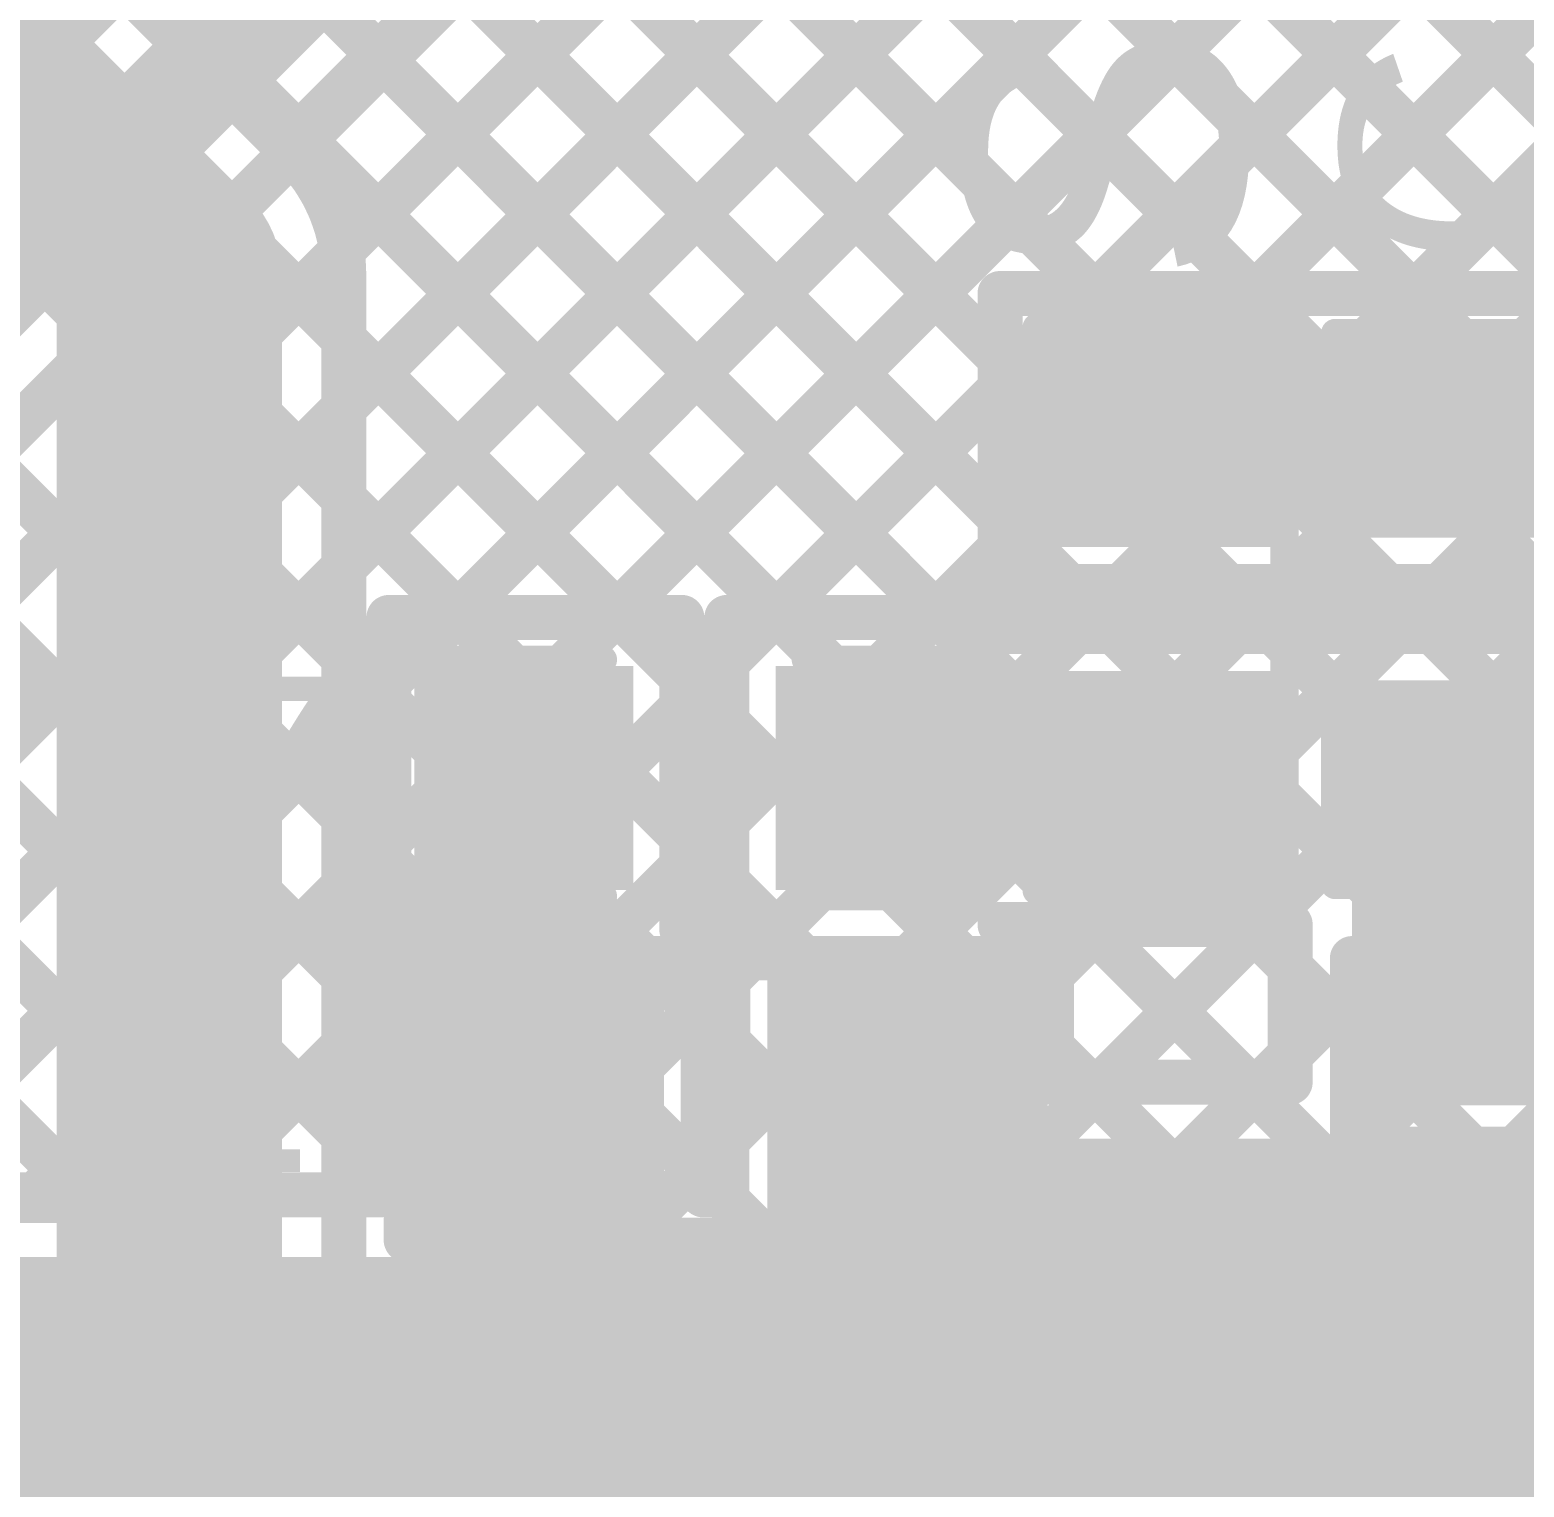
# Model space of a CAD drawing. Header units: millimetres. Extents: x 0 to 214, y 0 to 214.
# Drawn here: x 6.1373 to 6.4025, y 3.5801 to 3.8388 of the extents above; entities that cross this region are included whole.
import ezdxf

# ---------------------------------------------------------------- set-up
doc = ezdxf.new("R2010")
doc.units = ezdxf.units.MM
doc.header["$MEASUREMENT"] = 0
for name, color, linetype in [('BottomLayer', 5, 'Continuous'), ('BottomSolder', 6, 'Continuous'), ('TopLayer', 1, 'Continuous'), ('TopOverlay', 2, 'Continuous'), ('TopPaste', 8, 'Continuous'), ('TopSolder', 216, 'Continuous'), ('ViaHoleLayer', 16, 'Continuous')]:
    doc.layers.add(name, color=color, linetype=linetype)
doc.styles.add('Arial', font='', dxfattribs={"height": 0.2})
doc.styles.get('Arial').set_extended_font_data('Arial')

# ---------------------------------------------------------------- blocks, each defined once
blk = doc.blocks.new('IND_0402_14')
at = {"layer": 'TopLayer'}
for points in [[(-0.02165, 0.01181), (-0.00591, 0.01181), (-0.00591, -0.01181), (-0.02165, -0.01181)], [(0.00591, 0.01181), (0.02165, 0.01181), (0.02165, -0.01181), (0.00591, -0.01181)]]:
    blk.add_hatch(color=1, dxfattribs=at).paths.add_polyline_path(points)
at = {"layer": 'TopPaste'}
for points in [[(-0.02165, 0.01181), (-0.00591, 0.01181), (-0.00591, -0.01181), (-0.02165, -0.01181)], [(0.00591, 0.01181), (0.02165, 0.01181), (0.02165, -0.01181), (0.00591, -0.01181)]]:
    blk.add_hatch(color=8, dxfattribs=at).paths.add_polyline_path(points)
at = {"layer": 'TopSolder'}
for points in [[(-0.02565, 0.01581), (-0.00191, 0.01581), (-0.00191, -0.01581), (-0.02565, -0.01581)], [(0.00191, 0.01581), (0.02565, 0.01581), (0.02565, -0.01581), (0.00191, -0.01581)]]:
    blk.add_hatch(color=216, dxfattribs=at).paths.add_polyline_path(points)
at = {"layer": 'TopOverlay', "const_width": 0.00787}
for points in [[(-0.028, -0.018), (-0.028, 0.018)], [(-0.012, 0.018), (-0.028, 0.018)], [(0.028, 0.018), (-0.012, 0.018)], [(0.028, -0.018), (0.028, 0.018)], [(-0.012, -0.018), (-0.028, -0.018)], [(0.028, -0.018), (-0.012, -0.018)]]:
    blk.add_lwpolyline(points, dxfattribs=at)
at = {"layer": 'TopOverlay', "const_width": 0.00394}
for points in [[(-0.02997, 0.018, 1), (-0.02603, 0.018, 1)], [(-0.02997, 0.018, 1), (-0.02603, 0.018, 1)], [(-0.01397, 0.018, 1), (-0.01003, 0.018, 1)], [(-0.01397, 0.018, 1), (-0.01003, 0.018, 1)], [(0.02603, 0.018, 1), (0.02997, 0.018, 1)], [(0.02603, 0.018, 1), (0.02997, 0.018, 1)], [(-0.02997, -0.018, 1), (-0.02603, -0.018, 1)], [(-0.02997, -0.018, 1), (-0.02603, -0.018, 1)], [(-0.01397, -0.018, 1), (-0.01003, -0.018, 1)], [(-0.01397, -0.018, 1), (-0.01003, -0.018, 1)], [(0.02603, -0.018, 1), (0.02997, -0.018, 1)], [(0.02603, -0.018, 1), (0.02997, -0.018, 1)]]:
    blk.add_lwpolyline(points, format="xyb", close=True, dxfattribs=at)
blk = doc.blocks.new('S______B______20')
at = {"layer": 'TopLayer'}
for points in [[(-0.045, -0.0175), (-0.045, 0.0175), (-0.015, 0.0175), (-0.015, -0.0175)], [(0.015, -0.0175), (0.015, 0.0175), (0.045, 0.0175), (0.045, -0.0175)]]:
    blk.add_hatch(color=1, dxfattribs=at).paths.add_polyline_path(points)
at = {"layer": 'TopPaste'}
for points in [[(-0.045, -0.0175), (-0.045, 0.0175), (-0.015, 0.0175), (-0.015, -0.0175)], [(0.015, -0.0175), (0.015, 0.0175), (0.045, 0.0175), (0.045, -0.0175)]]:
    blk.add_hatch(color=8, dxfattribs=at).paths.add_polyline_path(points)
at = {"layer": 'TopSolder'}
for points in [[(-0.049, -0.0215), (-0.049, 0.0215), (-0.011, 0.0215), (-0.011, -0.0215)], [(0.011, -0.0215), (0.011, 0.0215), (0.049, 0.0215), (0.049, -0.0215)]]:
    blk.add_hatch(color=216, dxfattribs=at).paths.add_polyline_path(points)
at = {"layer": 'TopOverlay', "const_width": 0.005}
for points in [[(-0.05, 0.022), (0.05, 0.022)], [(-0.05, 0.022), (-0.05, -0.022)], [(0.05, 0.022), (0.05, -0.022)], [(-0.05, -0.022), (0.05, -0.022)]]:
    blk.add_lwpolyline(points, dxfattribs=at)
at = {"layer": 'TopOverlay', "const_width": 0.0025}
for points in [[(-0.05125, 0.022, 1), (-0.04875, 0.022, 1)], [(-0.05125, 0.022, 1), (-0.04875, 0.022, 1)], [(0.04875, 0.022, 1), (0.05125, 0.022, 1)], [(0.04875, 0.022, 1), (0.05125, 0.022, 1)], [(-0.05125, -0.022, 1), (-0.04875, -0.022, 1)], [(-0.05125, -0.022, 1), (-0.04875, -0.022, 1)], [(0.04875, -0.022, 1), (0.05125, -0.022, 1)], [(0.04875, -0.022, 1), (0.05125, -0.022, 1)]]:
    blk.add_lwpolyline(points, format="xyb", close=True, dxfattribs=at)
blk = doc.blocks.new('IND_0603_83')
at = {"layer": 'TopLayer'}
for points in [[(-0.04862, 0.01909), (-0.01319, 0.01909), (-0.01319, -0.01909), (-0.04862, -0.01909)], [(0.01319, 0.01909), (0.04862, 0.01909), (0.04862, -0.01909), (0.01319, -0.01909)]]:
    blk.add_hatch(color=1, dxfattribs=at).paths.add_polyline_path(points)
at = {"layer": 'TopPaste'}
for points in [[(-0.04862, 0.01909), (-0.01319, 0.01909), (-0.01319, -0.01909), (-0.04862, -0.01909)], [(0.01319, 0.01909), (0.04862, 0.01909), (0.04862, -0.01909), (0.01319, -0.01909)]]:
    blk.add_hatch(color=8, dxfattribs=at).paths.add_polyline_path(points)
at = {"layer": 'TopSolder'}
for points in [[(-0.05262, 0.02309), (-0.00919, 0.02309), (-0.00919, -0.02309), (-0.05262, -0.02309)], [(0.00919, 0.02309), (0.05262, 0.02309), (0.05262, -0.02309), (0.00919, -0.02309)]]:
    blk.add_hatch(color=216, dxfattribs=at).paths.add_polyline_path(points)
at = {"layer": 'TopOverlay', "const_width": 0.00787}
for points in [[(-0.055, 0.025), (0.055, 0.025)], [(-0.055, -0.025), (-0.055, 0.025)], [(0.055, -0.025), (0.055, 0.025)], [(-0.055, -0.025), (0.055, -0.025)]]:
    blk.add_lwpolyline(points, dxfattribs=at)
at = {"layer": 'TopOverlay', "const_width": 0.00394}
for points in [[(-0.05697, 0.025, 1), (-0.05303, 0.025, 1)], [(-0.05697, 0.025, 1), (-0.05303, 0.025, 1)], [(0.05303, 0.025, 1), (0.05697, 0.025, 1)], [(0.05303, 0.025, 1), (0.05697, 0.025, 1)], [(-0.05697, -0.025, 1), (-0.05303, -0.025, 1)], [(-0.05697, -0.025, 1), (-0.05303, -0.025, 1)], [(0.05303, -0.025, 1), (0.05697, -0.025, 1)], [(0.05303, -0.025, 1), (0.05697, -0.025, 1)]]:
    blk.add_lwpolyline(points, format="xyb", close=True, dxfattribs=at)
blk = doc.blocks.new('C__0603_102')
at = {"layer": 'TopLayer'}
for points in [[(-0.015, 0.0175), (-0.015, -0.0175), (-0.045, -0.0175), (-0.045, 0.0175)], [(0.045, 0.0175), (0.045, -0.0175), (0.015, -0.0175), (0.015, 0.0175)]]:
    blk.add_hatch(color=1, dxfattribs=at).paths.add_polyline_path(points)
at = {"layer": 'TopPaste'}
for points in [[(-0.015, 0.0175), (-0.015, -0.0175), (-0.045, -0.0175), (-0.045, 0.0175)], [(0.045, 0.0175), (0.045, -0.0175), (0.015, -0.0175), (0.015, 0.0175)]]:
    blk.add_hatch(color=8, dxfattribs=at).paths.add_polyline_path(points)
at = {"layer": 'TopSolder'}
for points in [[(-0.01264, 0.01986), (-0.01264, -0.01986), (-0.04736, -0.01986), (-0.04736, 0.01986)], [(0.04736, 0.01986), (0.04736, -0.01986), (0.01264, -0.01986), (0.01264, 0.01986)]]:
    blk.add_hatch(color=216, dxfattribs=at).paths.add_polyline_path(points)
at = {"layer": 'TopOverlay', "const_width": 0.005}
for points in [[(-0.049, 0.021), (-0.018, 0.021)], [(-0.049, -0.021), (-0.049, 0.021)], [(0.018, 0.021), (0.049, 0.021)], [(0.049, -0.021), (0.049, 0.021)], [(-0.049, -0.021), (-0.018, -0.021)], [(0.018, -0.021), (0.049, -0.021)]]:
    blk.add_lwpolyline(points, dxfattribs=at)
at = {"layer": 'TopOverlay', "const_width": 0.0025}
for points in [[(-0.05025, 0.021, 1), (-0.04775, 0.021, 1)], [(-0.05025, 0.021, 1), (-0.04775, 0.021, 1)], [(-0.01925, 0.021, 1), (-0.01675, 0.021, 1)], [(0.01675, 0.021, 1), (0.01925, 0.021, 1)], [(0.04775, 0.021, 1), (0.05025, 0.021, 1)], [(0.04775, 0.021, 1), (0.05025, 0.021, 1)], [(-0.05025, -0.021, 1), (-0.04775, -0.021, 1)], [(-0.05025, -0.021, 1), (-0.04775, -0.021, 1)], [(-0.01925, -0.021, 1), (-0.01675, -0.021, 1)], [(0.01675, -0.021, 1), (0.01925, -0.021, 1)], [(0.04775, -0.021, 1), (0.05025, -0.021, 1)], [(0.04775, -0.021, 1), (0.05025, -0.021, 1)]]:
    blk.add_lwpolyline(points, format="xyb", close=True, dxfattribs=at)
blk = doc.blocks.new('C__0603_104')
at = {"layer": 'TopLayer'}
for points in [[(-0.015, 0.0175), (-0.015, -0.0175), (-0.045, -0.0175), (-0.045, 0.0175)], [(0.045, 0.0175), (0.045, -0.0175), (0.015, -0.0175), (0.015, 0.0175)]]:
    blk.add_hatch(color=1, dxfattribs=at).paths.add_polyline_path(points)
at = {"layer": 'TopPaste'}
for points in [[(-0.015, 0.0175), (-0.015, -0.0175), (-0.045, -0.0175), (-0.045, 0.0175)], [(0.045, 0.0175), (0.045, -0.0175), (0.015, -0.0175), (0.015, 0.0175)]]:
    blk.add_hatch(color=8, dxfattribs=at).paths.add_polyline_path(points)
at = {"layer": 'TopSolder'}
for points in [[(-0.01264, 0.01986), (-0.01264, -0.01986), (-0.04736, -0.01986), (-0.04736, 0.01986)], [(0.04736, 0.01986), (0.04736, -0.01986), (0.01264, -0.01986), (0.01264, 0.01986)]]:
    blk.add_hatch(color=216, dxfattribs=at).paths.add_polyline_path(points)
at = {"layer": 'TopOverlay', "const_width": 0.005}
for points in [[(-0.049, 0.021), (-0.018, 0.021)], [(-0.049, 0.021), (-0.049, -0.021)], [(0.018, 0.021), (0.049, 0.021)], [(0.049, 0.021), (0.049, -0.021)], [(-0.049, -0.021), (-0.018, -0.021)], [(0.018, -0.021), (0.049, -0.021)]]:
    blk.add_lwpolyline(points, dxfattribs=at)
at = {"layer": 'TopOverlay', "const_width": 0.0025}
for points in [[(-0.05025, 0.021, 1), (-0.04775, 0.021, 1)], [(-0.05025, 0.021, 1), (-0.04775, 0.021, 1)], [(-0.01925, 0.021, 1), (-0.01675, 0.021, 1)], [(0.01675, 0.021, 1), (0.01925, 0.021, 1)], [(0.04775, 0.021, 1), (0.05025, 0.021, 1)], [(0.04775, 0.021, 1), (0.05025, 0.021, 1)], [(-0.05025, -0.021, 1), (-0.04775, -0.021, 1)], [(-0.05025, -0.021, 1), (-0.04775, -0.021, 1)], [(-0.01925, -0.021, 1), (-0.01675, -0.021, 1)], [(0.01675, -0.021, 1), (0.01925, -0.021, 1)], [(0.04775, -0.021, 1), (0.05025, -0.021, 1)], [(0.04775, -0.021, 1), (0.05025, -0.021, 1)]]:
    blk.add_lwpolyline(points, format="xyb", close=True, dxfattribs=at)

msp = doc.modelspace()

# ---------------------------------------------------------------- hatches: boundary and pattern name
at = {"layer": 'BottomLayer'}
h = msp.add_hatch(color=5, dxfattribs=at)
edge = h.paths.add_edge_path()
edge.add_arc((6.311, 3.607), 0.01181, 0, 360)
h = msp.add_hatch(color=5, dxfattribs=at)
edge = h.paths.add_edge_path()
edge.add_arc((6.3385, 3.607), 0.01181, 0, 360)
h = msp.add_hatch(color=5, dxfattribs=at)
edge = h.paths.add_edge_path()
edge.add_arc((6.366, 3.607), 0.01181, 0, 360)
at = {"layer": 'BottomSolder'}
h = msp.add_hatch(color=6, dxfattribs=at)
edge = h.paths.add_edge_path()
edge.add_arc((6.311, 3.607), 0.00991, 0, 360)
h = msp.add_hatch(color=6, dxfattribs=at)
edge = h.paths.add_edge_path()
edge.add_arc((6.3385, 3.607), 0.00991, 0, 360)
h = msp.add_hatch(color=6, dxfattribs=at)
edge = h.paths.add_edge_path()
edge.add_arc((6.366, 3.607), 0.00991, 0, 360)
at = {"layer": 'TopLayer'}
for points in [[(6.372, 3.651), (6.408, 3.651), (6.408, 3.721), (6.372, 3.721)], [(6.272, 3.571), (6.407, 3.571), (6.407, 3.641), (6.272, 3.641)]]:
    msp.add_hatch(color=1, dxfattribs=at).paths.add_polyline_path(points)
h = msp.add_hatch(color=1, dxfattribs=at)
edge = h.paths.add_edge_path()
edge.add_arc((6.311, 3.607), 0.01181, 0, 360)
h = msp.add_hatch(color=1, dxfattribs=at)
edge = h.paths.add_edge_path()
edge.add_arc((6.3385, 3.607), 0.01181, 0, 360)
h = msp.add_hatch(color=1, dxfattribs=at)
edge = h.paths.add_edge_path()
edge.add_arc((6.366, 3.607), 0.01181, 0, 360)
at = {"layer": 'TopSolder'}
h = msp.add_hatch(color=216, dxfattribs=at)
edge = h.paths.add_edge_path()
edge.add_arc((6.311, 3.607), 0.00991, 0, 360)
h = msp.add_hatch(color=216, dxfattribs=at)
edge = h.paths.add_edge_path()
edge.add_arc((6.3385, 3.607), 0.00991, 0, 360)
h = msp.add_hatch(color=216, dxfattribs=at)
edge = h.paths.add_edge_path()
edge.add_arc((6.366, 3.607), 0.00991, 0, 360)
at = {"layer": 'ViaHoleLayer'}
h = msp.add_hatch(color=16, dxfattribs=at)
edge = h.paths.add_edge_path()
edge.add_arc((6.311, 3.607), 0.00591, 0, 360)
h = msp.add_hatch(color=16, dxfattribs=at)
edge = h.paths.add_edge_path()
edge.add_arc((6.3385, 3.607), 0.00591, 0, 360)
h = msp.add_hatch(color=16, dxfattribs=at)
edge = h.paths.add_edge_path()
edge.add_arc((6.366, 3.607), 0.00591, 0, 360)

# ---------------------------------------------------------------- linework, layer by layer
at = {"layer": 'BottomLayer'}
for points, const_width in [([(6.11349, 3.84351), (6.27398, 4.004)], 0.04), ([(6.16865, 3.83219), (6.30945, 3.973)], 0.008), ([(6.18279, 3.81805), (6.33774, 3.973)], 0.008), ([(6.19265, 3.79963), (6.36602, 3.973)], 0.008), ([(6.193, 3.74341), (6.42259, 3.973)], 0.008), ([(6.193, 3.77169), (6.39431, 3.973)], 0.008), ([(6.193, 3.71512), (6.443, 3.96512)], 0.008), ([(6.27263, 3.95881), (6.511, 3.72043)], 0.008), ([(6.25848, 3.94467), (6.511, 3.69215)], 0.008), ([(6.193, 3.68684), (6.443, 3.93684)], 0.008), ([(6.24434, 3.93052), (6.511, 3.66387)], 0.008), ([(6.2302, 3.91638), (6.49611, 3.65047)], 0.008), ([(6.193, 3.65856), (6.4435, 3.90906)], 0.008), ([(6.21606, 3.90224), (6.4803, 3.638)], 0.008), ([(6.20192, 3.8881), (6.45201, 3.638)], 0.008), ([(6.193, 3.63027), (6.4435, 3.88077)], 0.008), ([(6.18777, 3.87396), (6.42373, 3.638)], 0.008), ([(6.11349, 3.84351), (6.162, 3.795)], 0.04), ([(6.17363, 3.85981), (6.39544, 3.638)], 0.008), ([(6.193, 3.60199), (6.44995, 3.85894)], 0.008), ([(6.15949, 3.84567), (6.36716, 3.638)], 0.008), ([(6.15733, 3.84351), (6.1839, 3.81694)], 0.008), ([(6.193, 3.5737), (6.464, 3.8447)], 0.008), ([(6.193, 3.54542), (6.47814, 3.83056)], 0.008), ([(6.162, 3.468), (6.162, 3.795)], 0.04), ([(6.31387, 3.638), (6.47891, 3.80305)], 0.008), ([(6.193, 3.49707), (6.193, 3.795)], 0.008), ([(6.193, 3.78388), (6.33888, 3.638)], 0.008), ([(6.34215, 3.638), (6.48462, 3.78047)], 0.008), ([(6.37043, 3.638), (6.49604, 3.7636)], 0.008), ([(6.193, 3.75559), (6.31059, 3.638)], 0.008), ([(6.39872, 3.638), (6.511, 3.75028)], 0.008), ([(6.193, 3.72731), (6.29026, 3.63004)], 0.008), ([(6.193, 3.69902), (6.28035, 3.61167)], 0.008), ([(6.193, 3.67074), (6.30874, 3.555)], 0.008), ([(6.193, 3.64245), (6.28821, 3.54725)], 0.008), ([(6.311, 3.638), (6.3385, 3.638)], 0.008), ([(6.3385, 3.638), (6.366, 3.638)], 0.008), ([(6.366, 3.638), (6.48691, 3.638)], 0.008), ([(6.311, 3.607), (6.3385, 3.607)], 0.04), ([(6.3385, 3.607), (6.366, 3.607)], 0.04), ([(6.366, 3.607), (6.542, 3.607)], 0.04), ([(6.193, 3.61417), (6.27406, 3.53311)], 0.008), ([(6.193, 3.51713), (6.28012, 3.60426)], 0.008), ([(6.193, 3.58589), (6.25992, 3.51896)], 0.008), ([(6.19669, 3.49254), (6.28916, 3.585)], 0.008)]:
    msp.add_lwpolyline(points, dxfattribs=dict(at, const_width=const_width))
for points, const_width in [([(6.16665, 3.83219, 1), (6.17065, 3.83219, 1)], 0.004), ([(6.18079, 3.81805, 1), (6.18479, 3.81805, 1)], 0.004), ([(6.1819, 3.81694, 1), (6.1859, 3.81694, 1)], 0.004), ([(6.1819, 3.81694, 1), (6.1859, 3.81694, 1)], 0.004), ([(6.18192, 3.81692, 1), (6.18592, 3.81692, 1)], 0.004), ([(6.152, 3.795, 1), (6.172, 3.795, 1)], 0.02), ([(6.152, 3.795, 1), (6.172, 3.795, 1)], 0.02), ([(6.19065, 3.79963, 1), (6.19465, 3.79963, 1)], 0.004), ([(6.191, 3.795, 1), (6.195, 3.795, 1)], 0.004), ([(6.191, 3.795, 1), (6.195, 3.795, 1)], 0.004), ([(6.191, 3.795, 1), (6.195, 3.795, 1)], 0.004), ([(6.191, 3.78388, 1), (6.195, 3.78388, 1)], 0.004), ([(6.191, 3.77169, 1), (6.195, 3.77169, 1)], 0.004), ([(6.191, 3.75559, 1), (6.195, 3.75559, 1)], 0.004), ([(6.191, 3.74341, 1), (6.195, 3.74341, 1)], 0.004), ([(6.191, 3.72731, 1), (6.195, 3.72731, 1)], 0.004), ([(6.191, 3.71512, 1), (6.195, 3.71512, 1)], 0.004), ([(6.191, 3.69902, 1), (6.195, 3.69902, 1)], 0.004), ([(6.191, 3.68684, 1), (6.195, 3.68684, 1)], 0.004), ([(6.191, 3.67074, 1), (6.195, 3.67074, 1)], 0.004), ([(6.191, 3.65856, 1), (6.195, 3.65856, 1)], 0.004), ([(6.191, 3.64245, 1), (6.195, 3.64245, 1)], 0.004), ([(6.30859, 3.638, 1), (6.31259, 3.638, 1)], 0.004), ([(6.309, 3.638, 1), (6.313, 3.638, 1)], 0.004), ([(6.309, 3.638, 1), (6.313, 3.638, 1)], 0.004), ([(6.31187, 3.638, 1), (6.31587, 3.638, 1)], 0.004), ([(6.3365, 3.638, 1), (6.3405, 3.638, 1)], 0.004), ([(6.3365, 3.638, 1), (6.3405, 3.638, 1)], 0.004), ([(6.33688, 3.638, 1), (6.34088, 3.638, 1)], 0.004), ([(6.34015, 3.638, 1), (6.34415, 3.638, 1)], 0.004), ([(6.364, 3.638, 1), (6.368, 3.638, 1)], 0.004), ([(6.364, 3.638, 1), (6.368, 3.638, 1)], 0.004), ([(6.36516, 3.638, 1), (6.36916, 3.638, 1)], 0.004), ([(6.36843, 3.638, 1), (6.37243, 3.638, 1)], 0.004), ([(6.39344, 3.638, 1), (6.39744, 3.638, 1)], 0.004), ([(6.39672, 3.638, 1), (6.40072, 3.638, 1)], 0.004), ([(6.191, 3.63027, 1), (6.195, 3.63027, 1)], 0.004), ([(6.28826, 3.63004, 1), (6.29226, 3.63004, 1)], 0.004), ([(6.301, 3.607, 1), (6.321, 3.607, 1)], 0.02), ([(6.3285, 3.607, 1), (6.3485, 3.607, 1)], 0.02), ([(6.3285, 3.607, 1), (6.3485, 3.607, 1)], 0.02), ([(6.356, 3.607, 1), (6.376, 3.607, 1)], 0.02), ([(6.356, 3.607, 1), (6.376, 3.607, 1)], 0.02), ([(6.191, 3.61417, 1), (6.195, 3.61417, 1)], 0.004), ([(6.27835, 3.61167, 1), (6.28235, 3.61167, 1)], 0.004), ([(6.27812, 3.60426, 1), (6.28212, 3.60426, 1)], 0.004), ([(6.191, 3.60199, 1), (6.195, 3.60199, 1)], 0.004), ([(6.191, 3.58589, 1), (6.195, 3.58589, 1)], 0.004), ([(6.28716, 3.585, 1), (6.29115, 3.585, 1)], 0.004)]:
    msp.add_lwpolyline(points, format="xyb", close=True, dxfattribs=dict(at, const_width=const_width))
at = {"layer": 'BottomLayer', "const_width": 0.008}
for points in [[(6.1839, 3.81694, -0.199163), (6.193, 3.795)], [(6.18392, 3.81692, -0.198912), (6.193, 3.795)], [(6.311, 3.576, -1), (6.311, 3.638)]]:
    msp.add_lwpolyline(points, format="xyb", dxfattribs=at)
at = {"layer": 'TopLayer'}
for points, const_width in [([(6.21238, 3.7345), (6.589, 4.11112)], 0.008), ([(6.24066, 3.7345), (6.589, 4.08284)], 0.008), ([(6.32644, 3.792), (6.589, 4.05456)], 0.008), ([(6.02603, 3.63301), (6.43974, 4.04672)], 0.008), ([(6.022, 3.685), (6.36825, 4.03125)], 0.02), ([(6.04017, 3.61887), (6.45788, 4.03657)], 0.008), ([(6.08798, 3.63839), (6.48728, 4.03769)], 0.008), ([(6.35473, 3.792), (6.589, 4.02627)], 0.008), ([(6.03688, 3.67019), (6.38307, 4.01637)], 0.008), ([(6.38301, 3.792), (6.589, 3.99799)], 0.008), ([(6.01, 3.712), (6.2709, 3.9729)], 0.02), ([(6.29907, 3.93237), (6.43943, 3.792)], 0.008), ([(6.28492, 3.91823), (6.41115, 3.792)], 0.008), ([(6.27078, 3.90408), (6.38287, 3.792)], 0.008), ([(6.25664, 3.88994), (6.35458, 3.792)], 0.008), ([(6.2425, 3.8758), (6.3263, 3.792)], 0.008), ([(6.22836, 3.86166), (6.3095, 3.78051)], 0.008), ([(6.21421, 3.84752), (6.3095, 3.75223)], 0.008), ([(6.20007, 3.83337), (6.29894, 3.7345)], 0.008), ([(6.18593, 3.81923), (6.27066, 3.7345)], 0.008), ([(6.17179, 3.80509), (6.24238, 3.7345)], 0.008), ([(6.15764, 3.79095), (6.21409, 3.7345)], 0.008), ([(6.3095, 3.792), (6.3615, 3.792)], 0.008), ([(6.3095, 3.74), (6.3095, 3.792)], 0.008), ([(6.3615, 3.792), (6.3665, 3.792)], 0.008), ([(6.3615, 3.792), (6.3665, 3.792)], 0.008), ([(6.3665, 3.792), (6.4155, 3.792)], 0.008), ([(6.1435, 3.7768), (6.201, 3.71931)], 0.008), ([(6.26894, 3.7345), (6.3095, 3.77506)], 0.008), ([(6.338, 3.766), (6.39, 3.766)], 0.025), ([(6.39, 3.766), (6.444, 3.766)], 0.025), ([(6.12936, 3.76266), (6.201, 3.69102)], 0.008), ([(6.11522, 3.74852), (6.19938, 3.66436)], 0.008), ([(6.29723, 3.7345), (6.3095, 3.74677)], 0.008), ([(6.3095, 3.74), (6.3615, 3.74)], 0.008), ([(6.32173, 3.74), (6.32973, 3.732)], 0.008), ([(6.32301, 3.732), (6.33101, 3.74)], 0.008), ([(6.35001, 3.74), (6.35801, 3.732)], 0.008), ([(6.3513, 3.732), (6.3593, 3.74)], 0.008), ([(6.3615, 3.74), (6.3665, 3.74)], 0.008), ([(6.3615, 3.74), (6.3665, 3.74)], 0.008), ([(6.3665, 3.74), (6.4155, 3.74)], 0.008), ([(6.3783, 3.74), (6.3863, 3.732)], 0.008), ([(6.37958, 3.732), (6.38758, 3.74)], 0.008), ([(6.10108, 3.73438), (6.19938, 3.63608)], 0.008), ([(6.201, 3.67909), (6.201, 3.7345)], 0.008), ([(6.201, 3.7345), (6.253, 3.7345)], 0.008), ([(6.253, 3.67909), (6.253, 3.7345)], 0.008), ([(6.261, 3.7345), (6.313, 3.7345)], 0.008), ([(6.261, 3.6775), (6.261, 3.7345)], 0.008), ([(6.3095, 3.732), (6.313, 3.732)], 0.008), ([(6.313, 3.732), (6.361, 3.732)], 0.008), ([(6.3615, 3.732), (6.3665, 3.732)], 0.008), ([(6.3615, 3.732), (6.3665, 3.732)], 0.008), ([(6.3615, 3.732), (6.3665, 3.732)], 0.008), ([(6.3665, 3.732), (6.4155, 3.732)], 0.008), ([(6.3665, 3.732), (6.4155, 3.732)], 0.008), ([(6.253, 3.71856), (6.261, 3.72656)], 0.008), ([(6.253, 3.72388), (6.261, 3.71588)], 0.008), ([(6.11124, 3.63337), (6.201, 3.72312)], 0.008), ([(6.08693, 3.72024), (6.17517, 3.632)], 0.008), ([(6.22655, 3.70645), (6.227, 3.706)], 0.025), ([(6.227, 3.706), (6.22755, 3.70545)], 0.025), ([(6.22755, 3.64955), (6.22755, 3.70545)], 0.025), ([(6.287, 3.706), (6.338, 3.706)], 0.025), ([(6.07279, 3.70609), (6.14689, 3.632)], 0.008), ([(6.253, 3.69027), (6.261, 3.69827)], 0.008), ([(6.13816, 3.632), (6.201, 3.69484)], 0.008), ([(6.253, 3.69559), (6.261, 3.68759)], 0.008), ([(6.19938, 3.632), (6.19938, 3.67909)], 0.008), ([(6.201, 3.67909), (6.20405, 3.67909)], 0.008), ([(6.253, 3.67909), (6.25681, 3.67909)], 0.008), ([(6.25681, 3.632), (6.25681, 3.67909)], 0.008), ([(6.3095, 3.68), (6.313, 3.68)], 0.008), ([(6.313, 3.68), (6.361, 3.68)], 0.008), ([(6.313, 3.67909), (6.31862, 3.67909)], 0.008), ([(6.31862, 3.67104), (6.32758, 3.68)], 0.008), ([(6.31862, 3.652), (6.31862, 3.67909)], 0.008), ([(6.32516, 3.68), (6.35316, 3.652)], 0.008), ([(6.32787, 3.652), (6.35587, 3.68)], 0.008), ([(6.35344, 3.68), (6.361, 3.67244)], 0.008), ([(6.361, 3.652), (6.361, 3.68)], 0.008), ([(6.201, 3.6775), (6.20405, 3.6775)], 0.008), ([(6.26119, 3.652), (6.26119, 3.6775)], 0.008), ([(6.25681, 3.6658), (6.26119, 3.67018)], 0.008), ([(6.39, 3.65978), (6.42822, 3.65978)], 0.02), ([(6.16644, 3.632), (6.19938, 3.66493)], 0.008), ([(6.25681, 3.6635), (6.26119, 3.65912)], 0.008), ([(6.22755, 3.64955), (6.22809, 3.649)], 0.025), ([(6.31862, 3.65825), (6.32488, 3.652)], 0.008), ([(6.35615, 3.652), (6.361, 3.65685)], 0.008), ([(6.261, 3.632), (6.261, 3.652)], 0.008), ([(6.31862, 3.652), (6.361, 3.652)], 0.008), ([(6.25681, 3.63751), (6.261, 3.6417)], 0.008), ([(6.19473, 3.632), (6.19938, 3.63665)], 0.008), ([(6.25681, 3.63521), (6.26002, 3.632)], 0.008), ([(6.11358, 3.632), (6.19938, 3.632)], 0.008), ([(6.25681, 3.632), (6.261, 3.632)], 0.008), ([(6.307, 3.596), (6.311, 3.6)], 0.05), ([(6.091, 3.596), (6.307, 3.596)], 0.05)]:
    msp.add_lwpolyline(points, dxfattribs=dict(at, const_width=const_width))
for points, const_width in [([(6.19807, 3.83337, 1), (6.20207, 3.83337, 1)], 0.004), ([(6.18393, 3.81923, 1), (6.18793, 3.81923, 1)], 0.004), ([(6.16979, 3.80509, 1), (6.17379, 3.80509, 1)], 0.004), ([(6.15564, 3.79095, 1), (6.15964, 3.79095, 1)], 0.004), ([(6.3075, 3.792, 1), (6.3115, 3.792, 1)], 0.004), ([(6.3075, 3.792, 1), (6.3115, 3.792, 1)], 0.004), ([(6.3243, 3.792, 1), (6.3283, 3.792, 1)], 0.004), ([(6.32444, 3.792, 1), (6.32844, 3.792, 1)], 0.004), ([(6.35258, 3.792, 1), (6.35658, 3.792, 1)], 0.004), ([(6.35273, 3.792, 1), (6.35673, 3.792, 1)], 0.004), ([(6.3595, 3.792, 1), (6.3635, 3.792, 1)], 0.004), ([(6.3595, 3.792, 1), (6.3635, 3.792, 1)], 0.004), ([(6.3595, 3.792, 1), (6.3635, 3.792, 1)], 0.004), ([(6.3645, 3.792, 1), (6.3685, 3.792, 1)], 0.004), ([(6.3645, 3.792, 1), (6.3685, 3.792, 1)], 0.004), ([(6.3645, 3.792, 1), (6.3685, 3.792, 1)], 0.004), ([(6.38087, 3.792, 1), (6.38487, 3.792, 1)], 0.004), ([(6.38101, 3.792, 1), (6.38501, 3.792, 1)], 0.004), ([(6.3075, 3.78051, 1), (6.3115, 3.78051, 1)], 0.004), ([(6.1415, 3.7768, 1), (6.1455, 3.7768, 1)], 0.004), ([(6.3075, 3.77506, 1), (6.3115, 3.77506, 1)], 0.004), ([(6.33175, 3.766, 1), (6.34425, 3.766, 1)], 0.0125), ([(6.38375, 3.766, 1), (6.39625, 3.766, 1)], 0.0125), ([(6.38375, 3.766, 1), (6.39625, 3.766, 1)], 0.0125), ([(6.3075, 3.75223, 1), (6.3115, 3.75223, 1)], 0.004), ([(6.3075, 3.74677, 1), (6.3115, 3.74677, 1)], 0.004), ([(6.3075, 3.74, 1), (6.3115, 3.74, 1)], 0.004), ([(6.3075, 3.74, 1), (6.3115, 3.74, 1)], 0.004), ([(6.31973, 3.74, 1), (6.32373, 3.74, 1)], 0.004), ([(6.32901, 3.74, 1), (6.33301, 3.74, 1)], 0.004), ([(6.34801, 3.74, 1), (6.35201, 3.74, 1)], 0.004), ([(6.3573, 3.74, 1), (6.3613, 3.74, 1)], 0.004), ([(6.3595, 3.74, 1), (6.3635, 3.74, 1)], 0.004), ([(6.3595, 3.74, 1), (6.3635, 3.74, 1)], 0.004), ([(6.3595, 3.74, 1), (6.3635, 3.74, 1)], 0.004), ([(6.3645, 3.74, 1), (6.3685, 3.74, 1)], 0.004), ([(6.3645, 3.74, 1), (6.3685, 3.74, 1)], 0.004), ([(6.3645, 3.74, 1), (6.3685, 3.74, 1)], 0.004), ([(6.3763, 3.74, 1), (6.3803, 3.74, 1)], 0.004), ([(6.38558, 3.74, 1), (6.38958, 3.74, 1)], 0.004), ([(6.199, 3.7345, 1), (6.203, 3.7345, 1)], 0.004), ([(6.199, 3.7345, 1), (6.203, 3.7345, 1)], 0.004), ([(6.21038, 3.7345, 1), (6.21438, 3.7345, 1)], 0.004), ([(6.21209, 3.7345, 1), (6.21609, 3.7345, 1)], 0.004), ([(6.23866, 3.7345, 1), (6.24266, 3.7345, 1)], 0.004), ([(6.24038, 3.7345, 1), (6.24438, 3.7345, 1)], 0.004), ([(6.251, 3.7345, 1), (6.255, 3.7345, 1)], 0.004), ([(6.251, 3.7345, 1), (6.255, 3.7345, 1)], 0.004), ([(6.259, 3.7345, 1), (6.263, 3.7345, 1)], 0.004), ([(6.259, 3.7345, 1), (6.263, 3.7345, 1)], 0.004), ([(6.26694, 3.7345, 1), (6.27094, 3.7345, 1)], 0.004), ([(6.26866, 3.7345, 1), (6.27266, 3.7345, 1)], 0.004), ([(6.29523, 3.7345, 1), (6.29923, 3.7345, 1)], 0.004), ([(6.29694, 3.7345, 1), (6.30094, 3.7345, 1)], 0.004), ([(6.311, 3.7345, 1), (6.315, 3.7345, 1)], 0.004), ([(6.3075, 3.732, 1), (6.3115, 3.732, 1)], 0.004), ([(6.311, 3.732, 1), (6.315, 3.732, 1)], 0.004), ([(6.311, 3.732, 1), (6.315, 3.732, 1)], 0.004), ([(6.32101, 3.732, 1), (6.32501, 3.732, 1)], 0.004), ([(6.32773, 3.732, 1), (6.33173, 3.732, 1)], 0.004), ([(6.3493, 3.732, 1), (6.3533, 3.732, 1)], 0.004), ([(6.35601, 3.732, 1), (6.36001, 3.732, 1)], 0.004), ([(6.359, 3.732, 1), (6.363, 3.732, 1)], 0.004), ([(6.3595, 3.732, 1), (6.3635, 3.732, 1)], 0.004), ([(6.3595, 3.732, 1), (6.3635, 3.732, 1)], 0.004), ([(6.3595, 3.732, 1), (6.3635, 3.732, 1)], 0.004), ([(6.3645, 3.732, 1), (6.3685, 3.732, 1)], 0.004), ([(6.3645, 3.732, 1), (6.3685, 3.732, 1)], 0.004), ([(6.3645, 3.732, 1), (6.3685, 3.732, 1)], 0.004), ([(6.3645, 3.732, 1), (6.3685, 3.732, 1)], 0.004), ([(6.3645, 3.732, 1), (6.3685, 3.732, 1)], 0.004), ([(6.37758, 3.732, 1), (6.38158, 3.732, 1)], 0.004), ([(6.3843, 3.732, 1), (6.3883, 3.732, 1)], 0.004), ([(6.259, 3.72656, 1), (6.263, 3.72656, 1)], 0.004), ([(6.251, 3.72388, 1), (6.255, 3.72388, 1)], 0.004), ([(6.199, 3.72312, 1), (6.203, 3.72312, 1)], 0.004), ([(6.199, 3.71931, 1), (6.203, 3.71931, 1)], 0.004), ([(6.251, 3.71856, 1), (6.255, 3.71856, 1)], 0.004), ([(6.259, 3.71588, 1), (6.263, 3.71588, 1)], 0.004), ([(6.2203, 3.70645, 1), (6.2328, 3.70645, 1)], 0.0125), ([(6.22075, 3.706, 1), (6.23325, 3.706, 1)], 0.0125), ([(6.22075, 3.706, 1), (6.23325, 3.706, 1)], 0.0125), ([(6.2213, 3.70545, 1), (6.2338, 3.70545, 1)], 0.0125), ([(6.2213, 3.70545, 1), (6.2338, 3.70545, 1)], 0.0125), ([(6.28075, 3.706, 1), (6.29325, 3.706, 1)], 0.0125), ([(6.33175, 3.706, 1), (6.34425, 3.706, 1)], 0.0125), ([(6.259, 3.69827, 1), (6.263, 3.69827, 1)], 0.004), ([(6.199, 3.69484, 1), (6.203, 3.69484, 1)], 0.004), ([(6.251, 3.69559, 1), (6.255, 3.69559, 1)], 0.004), ([(6.199, 3.69102, 1), (6.203, 3.69102, 1)], 0.004), ([(6.251, 3.69027, 1), (6.255, 3.69027, 1)], 0.004), ([(6.259, 3.68759, 1), (6.263, 3.68759, 1)], 0.004), ([(6.19738, 3.67909, 1), (6.20138, 3.67909, 1)], 0.004), ([(6.199, 3.67909, 1), (6.203, 3.67909, 1)], 0.004), ([(6.199, 3.67909, 1), (6.203, 3.67909, 1)], 0.004), ([(6.20205, 3.67909, 1), (6.20605, 3.67909, 1)], 0.004), ([(6.251, 3.67909, 1), (6.255, 3.67909, 1)], 0.004), ([(6.251, 3.67909, 1), (6.255, 3.67909, 1)], 0.004), ([(6.25481, 3.67909, 1), (6.25881, 3.67909, 1)], 0.004), ([(6.25481, 3.67909, 1), (6.25881, 3.67909, 1)], 0.004), ([(6.3075, 3.68, 1), (6.3115, 3.68, 1)], 0.004), ([(6.311, 3.68, 1), (6.315, 3.68, 1)], 0.004), ([(6.311, 3.68, 1), (6.315, 3.68, 1)], 0.004), ([(6.311, 3.67909, 1), (6.315, 3.67909, 1)], 0.004), ([(6.31662, 3.67909, 1), (6.32062, 3.67909, 1)], 0.004), ([(6.31662, 3.67909, 1), (6.32062, 3.67909, 1)], 0.004), ([(6.32316, 3.68, 1), (6.32716, 3.68, 1)], 0.004), ([(6.32558, 3.68, 1), (6.32958, 3.68, 1)], 0.004), ([(6.35144, 3.68, 1), (6.35544, 3.68, 1)], 0.004), ([(6.35387, 3.68, 1), (6.35787, 3.68, 1)], 0.004), ([(6.359, 3.68, 1), (6.363, 3.68, 1)], 0.004), ([(6.359, 3.68, 1), (6.363, 3.68, 1)], 0.004), ([(6.199, 3.6775, 1), (6.203, 3.6775, 1)], 0.004), ([(6.20205, 3.6775, 1), (6.20605, 3.6775, 1)], 0.004), ([(6.259, 3.6775, 1), (6.263, 3.6775, 1)], 0.004), ([(6.25919, 3.6775, 1), (6.26319, 3.6775, 1)], 0.004), ([(6.31662, 3.67104, 1), (6.32062, 3.67104, 1)], 0.004), ([(6.359, 3.67244, 1), (6.363, 3.67244, 1)], 0.004), ([(6.25919, 3.67018, 1), (6.26319, 3.67018, 1)], 0.004), ([(6.25481, 3.6658, 1), (6.25881, 3.6658, 1)], 0.004), ([(6.385, 3.65978, 1), (6.395, 3.65978, 1)], 0.01), ([(6.19738, 3.66493, 1), (6.20138, 3.66493, 1)], 0.004), ([(6.19738, 3.66436, 1), (6.20138, 3.66436, 1)], 0.004), ([(6.25481, 3.6635, 1), (6.25881, 3.6635, 1)], 0.004), ([(6.2213, 3.64955, 1), (6.2338, 3.64955, 1)], 0.0125), ([(6.2213, 3.64955, 1), (6.2338, 3.64955, 1)], 0.0125), ([(6.22184, 3.649, 1), (6.23434, 3.649, 1)], 0.0125), ([(6.25919, 3.65912, 1), (6.26319, 3.65912, 1)], 0.004), ([(6.31662, 3.65825, 1), (6.32062, 3.65825, 1)], 0.004), ([(6.359, 3.65685, 1), (6.363, 3.65685, 1)], 0.004), ([(6.259, 3.652, 1), (6.263, 3.652, 1)], 0.004), ([(6.25919, 3.652, 1), (6.26319, 3.652, 1)], 0.004), ([(6.31662, 3.652, 1), (6.32062, 3.652, 1)], 0.004), ([(6.31662, 3.652, 1), (6.32062, 3.652, 1)], 0.004), ([(6.32288, 3.652, 1), (6.32688, 3.652, 1)], 0.004), ([(6.32587, 3.652, 1), (6.32987, 3.652, 1)], 0.004), ([(6.35116, 3.652, 1), (6.35516, 3.652, 1)], 0.004), ([(6.35415, 3.652, 1), (6.35815, 3.652, 1)], 0.004), ([(6.359, 3.652, 1), (6.363, 3.652, 1)], 0.004), ([(6.359, 3.652, 1), (6.363, 3.652, 1)], 0.004), ([(6.259, 3.6417, 1), (6.263, 3.6417, 1)], 0.004), ([(6.19738, 3.63665, 1), (6.20138, 3.63665, 1)], 0.004), ([(6.19738, 3.63608, 1), (6.20138, 3.63608, 1)], 0.004), ([(6.25481, 3.63751, 1), (6.25881, 3.63751, 1)], 0.004), ([(6.25481, 3.63521, 1), (6.25881, 3.63521, 1)], 0.004), ([(6.13616, 3.632, 1), (6.14016, 3.632, 1)], 0.004), ([(6.14489, 3.632, 1), (6.14889, 3.632, 1)], 0.004), ([(6.16444, 3.632, 1), (6.16844, 3.632, 1)], 0.004), ([(6.17317, 3.632, 1), (6.17717, 3.632, 1)], 0.004), ([(6.19273, 3.632, 1), (6.19673, 3.632, 1)], 0.004), ([(6.19738, 3.632, 1), (6.20138, 3.632, 1)], 0.004), ([(6.19738, 3.632, 1), (6.20138, 3.632, 1)], 0.004), ([(6.25481, 3.632, 1), (6.25881, 3.632, 1)], 0.004), ([(6.25481, 3.632, 1), (6.25881, 3.632, 1)], 0.004), ([(6.25802, 3.632, 1), (6.26202, 3.632, 1)], 0.004), ([(6.259, 3.632, 1), (6.263, 3.632, 1)], 0.004), ([(6.259, 3.632, 1), (6.263, 3.632, 1)], 0.004), ([(6.2985, 3.6, 1), (6.3235, 3.6, 1)], 0.025), ([(6.2945, 3.596, 1), (6.3195, 3.596, 1)], 0.025), ([(6.2945, 3.596, 1), (6.3195, 3.596, 1)], 0.025)]:
    msp.add_lwpolyline(points, format="xyb", close=True, dxfattribs=dict(at, const_width=const_width))

# ---------------------------------------------------------------- block references
for name, p, rotation in [('S______B______20', (6.338, 3.736), 90), ('C__0603_104', (6.39, 3.736), 90), ('IND_0402_14', (6.39, 3.646), 270)]:
    msp.add_blockref(name, p, dxfattribs=dict(rotation=rotation))
for name, p in [('C__0603_102', (6.257, 3.706)), ('IND_0603_83', (6.259, 3.649))]:
    msp.add_blockref(name, p)

# ---------------------------------------------------------------- texts
at = {"layer": 'TopOverlay', "style": 'Arial'}
for s, height, p in [('SB16', 0.05, (6.35301, 3.79361)), ('C74', 0.04, (6.40999, 3.79668))]:
    msp.add_text(s, height=height, rotation=90, dxfattribs=at).set_placement(p)
for s, p in [('C77', (6.09168, 3.68401)), ('L4', (6.12468, 3.62701))]:
    msp.add_text(s, height=0.04, dxfattribs=at).set_placement(p)

doc.saveas('drawing.dxf')
